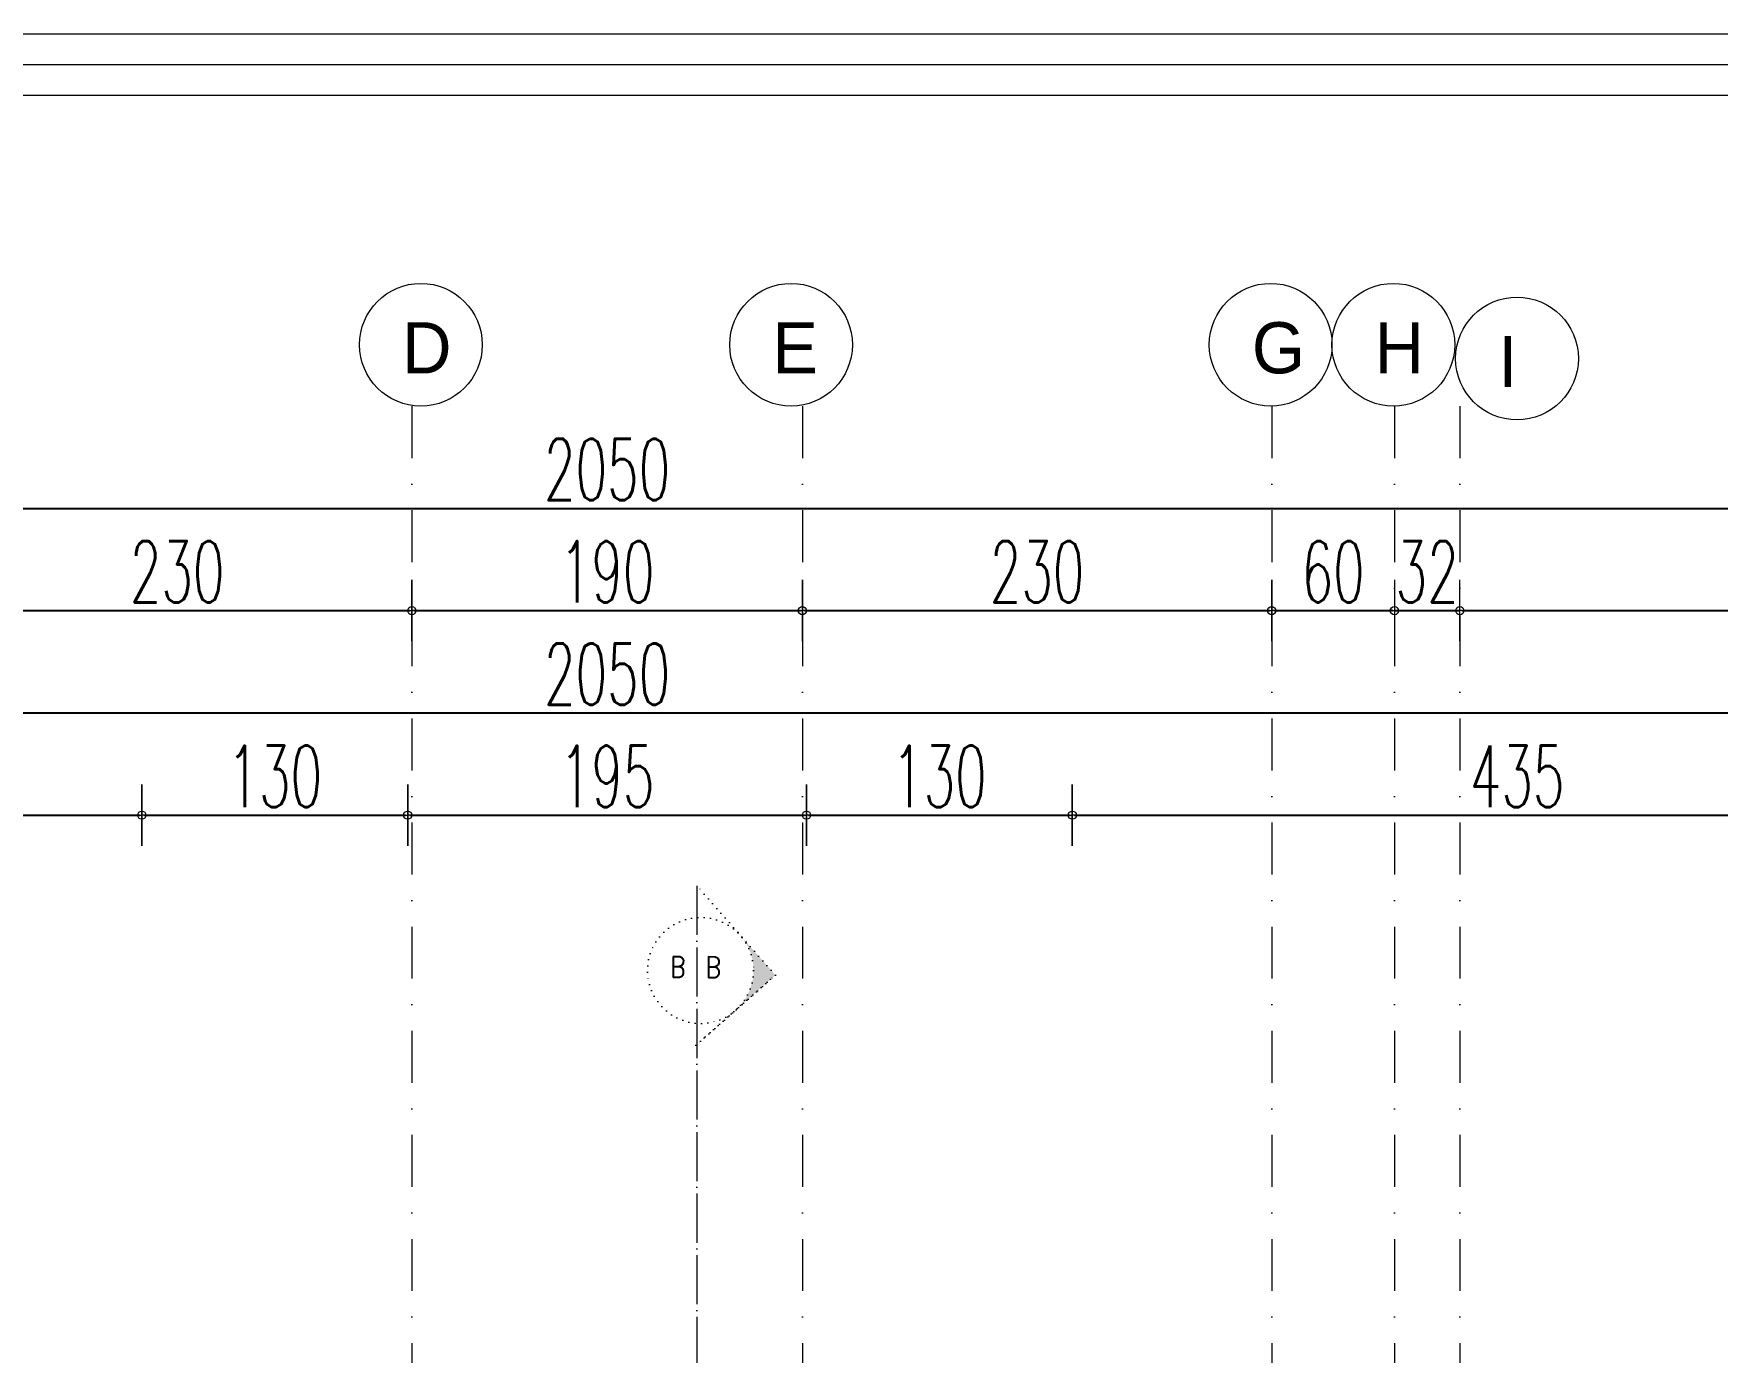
# Model space of a CAD drawing. Header units: millimetres. Extents: x -16104 to 67872, y -88009 to 12107.
# Drawn here: x 8134 to 8957, y -5597 to -4952 of the extents above; entities that cross this region are included whole.
import ezdxf
from ezdxf.enums import TextEntityAlignment as Align

# ---------------------------------------------------------------- set-up
doc = ezdxf.new("R2010")
doc.units = ezdxf.units.MM
for name, pattern in [('ACAD_ISO04W100', [30, 24, -3, 0, -3]), ('ACAD_ISO07W100', [3, 0, -3]), ('DASHDOTX2', [50.8, 25.4, -12.7, 0, -12.7])]:
    doc.linetypes.add(name, pattern=pattern)
doc.layers.get('0').update_dxf_attribs({"color": 241})
for name, color, linetype, lineweight in [('AKS', 1, 'ACAD_ISO07W100', 5), ('akslar', 144, 'Continuous', 20), ('c05', 32, 'Continuous', 13), ('OLCU', 54, 'Continuous', 13)]:
    doc.layers.add(name, color=color, linetype=linetype, lineweight=lineweight)
doc.styles.add('DIM', font='Txttw.shx', dxfattribs={"width": 0.6})
doc.styles.add('DIMENSIONS', font='simplex', dxfattribs={"width": 0.8})
doc.dimstyles.new('50', dxfattribs={"dimscale": 0, "dimtxt": 30, "dimasz": 1, "dimexe": 0, "dimexo": 2, "dimgap": 4, "dimtad": 1, "dimdec": 0, "dimzin": 0, "dimdsep": 46, "dimtxsty": 'DIM', "dimblk1": 'DOT', "dimblk2": 'DOT', "dimsah": 1, "dimcen": 1.5, "dimdle": 3, "dimse1": 1, "dimse2": 1, "dimclrd": 256, "dimclre": 9, "dimclrt": 256, "dimadec": 0, "dimazin": 0, "dimtfac": 0.24, "dimtdec": 0, "dimtix": 1, "dimtmove": 2, "dimatfit": 3, "dimldrblk": 'DOT', "dimfxl": 0, "dimtolj": 1, "dimtzin": 15, "dimarcsym": 0})

# ---------------------------------------------------------------- blocks, each defined once
blk = doc.blocks.new('DOT')
for p, q in [((0, 15), (0, -15)), ((-2, 0), (0, 0)), ((2, 0), (0, 0))]:
    blk.add_line(p, q)
blk.add_circle((0, 0), 2)
blk = doc.blocks.new('*D8167')
at = {"layer": 'Defpoints', "color": 0, "transparency": 16777216}
for p in [(8187.1, -5334.56), (7752.1, -5384.56), (8187.1, -5384.56)]:
    blk.add_point(p, dxfattribs=at)
at = {"layer": 'OLCU', "lineweight": -2, "transparency": 16777216}
blk.add_line((7753.1, -5334.56), (8186.1, -5334.56), dxfattribs=at)
at = {"layer": 'OLCU', "lineweight": -2, "transparency": 16777216, "rotation": 180}
blk.add_blockref('DOT', (7752.1, -5334.56), dxfattribs=at)
at = {"layer": 'OLCU', "lineweight": -2, "transparency": 16777216}
blk.add_blockref('DOT', (8187.1, -5334.56), dxfattribs=at)
at = {"layer": 'OLCU', "transparency": 16777216, "insert": (7969.6, -5315.56), "char_height": 30, "attachment_point": 5, "style": 'DIM'}
blk.add_mtext('\\A1;435', dxfattribs=at)
blk = doc.blocks.new('*D8168')
at = {"layer": 'Defpoints', "color": 0, "transparency": 16777216}
for p in [(8317.1, -5334.56), (8187.1, -5384.56), (8317.1, -5384.56)]:
    blk.add_point(p, dxfattribs=at)
at = {"layer": 'OLCU', "lineweight": -2, "transparency": 16777216}
blk.add_line((8188.1, -5334.56), (8316.1, -5334.56), dxfattribs=at)
at = {"layer": 'OLCU', "lineweight": -2, "transparency": 16777216, "rotation": 180}
blk.add_blockref('DOT', (8187.1, -5334.56), dxfattribs=at)
at = {"layer": 'OLCU', "lineweight": -2, "transparency": 16777216}
blk.add_blockref('DOT', (8317.1, -5334.56), dxfattribs=at)
at = {"layer": 'OLCU', "transparency": 16777216, "insert": (8252.1, -5315.56), "char_height": 30, "attachment_point": 5, "style": 'DIM'}
blk.add_mtext('\\A1;130', dxfattribs=at)
blk = doc.blocks.new('*D8169')
at = {"layer": 'Defpoints', "color": 0, "transparency": 16777216}
for p in [(8512.1, -5334.56), (8317.1, -5384.56), (8512.1, -5384.56)]:
    blk.add_point(p, dxfattribs=at)
at = {"layer": 'OLCU', "lineweight": -2, "transparency": 16777216}
blk.add_line((8318.1, -5334.56), (8511.1, -5334.56), dxfattribs=at)
at = {"layer": 'OLCU', "lineweight": -2, "transparency": 16777216, "rotation": 180}
blk.add_blockref('DOT', (8317.1, -5334.56), dxfattribs=at)
at = {"layer": 'OLCU', "lineweight": -2, "transparency": 16777216}
blk.add_blockref('DOT', (8512.1, -5334.56), dxfattribs=at)
at = {"layer": 'OLCU', "transparency": 16777216, "insert": (8414.6, -5315.56), "char_height": 30, "attachment_point": 5, "style": 'DIM'}
blk.add_mtext('\\A1;195', dxfattribs=at)
blk = doc.blocks.new('*D8170')
at = {"layer": 'Defpoints', "color": 0, "transparency": 16777216}
for p in [(8642.1, -5334.56), (8512.1, -5384.56), (8642.1, -5384.56)]:
    blk.add_point(p, dxfattribs=at)
at = {"layer": 'OLCU', "lineweight": -2, "transparency": 16777216}
blk.add_line((8513.1, -5334.56), (8641.1, -5334.56), dxfattribs=at)
at = {"layer": 'OLCU', "lineweight": -2, "transparency": 16777216, "rotation": 180}
blk.add_blockref('DOT', (8512.1, -5334.56), dxfattribs=at)
at = {"layer": 'OLCU', "lineweight": -2, "transparency": 16777216}
blk.add_blockref('DOT', (8642.1, -5334.56), dxfattribs=at)
at = {"layer": 'OLCU', "transparency": 16777216, "insert": (8577.1, -5315.56), "char_height": 30, "attachment_point": 5, "style": 'DIM'}
blk.add_mtext('\\A1;130', dxfattribs=at)
blk = doc.blocks.new('*D8171')
at = {"layer": 'Defpoints', "color": 0, "transparency": 16777216}
for p in [(9077.1, -5334.56), (8642.1, -5384.56), (9077.1, -5384.56)]:
    blk.add_point(p, dxfattribs=at)
at = {"layer": 'OLCU', "lineweight": -2, "transparency": 16777216}
blk.add_line((8643.1, -5334.56), (9076.1, -5334.56), dxfattribs=at)
at = {"layer": 'OLCU', "lineweight": -2, "transparency": 16777216, "rotation": 180}
blk.add_blockref('DOT', (8642.1, -5334.56), dxfattribs=at)
at = {"layer": 'OLCU', "lineweight": -2, "transparency": 16777216}
blk.add_blockref('DOT', (9077.1, -5334.56), dxfattribs=at)
at = {"layer": 'OLCU', "transparency": 16777216, "insert": (8859.6, -5315.56), "char_height": 30, "attachment_point": 5, "style": 'DIM'}
blk.add_mtext('\\A1;435', dxfattribs=at)
blk = doc.blocks.new('*D8174')
at = {"layer": 'Defpoints', "color": 0, "transparency": 16777216}
for p in [(9439.6, -5284.56), (7389.6, -5319.56), (9439.6, -5319.56)]:
    blk.add_point(p, dxfattribs=at)
at = {"layer": 'OLCU', "lineweight": -2, "transparency": 16777216}
blk.add_line((7390.6, -5284.56), (9438.6, -5284.56), dxfattribs=at)
at = {"layer": 'OLCU', "lineweight": -2, "transparency": 16777216, "rotation": 180}
blk.add_blockref('DOT', (7389.6, -5284.56), dxfattribs=at)
at = {"layer": 'OLCU', "lineweight": -2, "transparency": 16777216}
blk.add_blockref('DOT', (9439.6, -5284.56), dxfattribs=at)
at = {"layer": 'OLCU', "transparency": 16777216, "insert": (8414.6, -5265.56), "char_height": 30, "attachment_point": 5, "style": 'DIM'}
blk.add_mtext('\\A1;2050', dxfattribs=at)
blk = doc.blocks.new('*D8179')
at = {"layer": 'Defpoints', "color": 0, "transparency": 16777216}
for p in [(8089.6, -5234.56), (8319.1, -5234.56), (8319.1, -5234.56)]:
    blk.add_point(p, dxfattribs=at)
at = {"layer": 'OLCU', "lineweight": -2, "transparency": 16777216}
blk.add_line((8090.6, -5234.56), (8318.1, -5234.56), dxfattribs=at)
at = {"layer": 'OLCU', "lineweight": -2, "transparency": 16777216, "rotation": 180}
blk.add_blockref('DOT', (8089.6, -5234.56), dxfattribs=at)
at = {"layer": 'OLCU', "lineweight": -2, "transparency": 16777216}
blk.add_blockref('DOT', (8319.1, -5234.56), dxfattribs=at)
at = {"layer": 'OLCU', "transparency": 16777216, "insert": (8204.35, -5215.56), "char_height": 30, "attachment_point": 5, "style": 'DIM'}
blk.add_mtext('\\A1;230', dxfattribs=at)
blk = doc.blocks.new('*D8180')
at = {"layer": 'Defpoints', "color": 0, "transparency": 16777216}
for p in [(8319.1, -5234.56), (8510.1, -5234.56), (8510.1, -5234.56)]:
    blk.add_point(p, dxfattribs=at)
at = {"layer": 'OLCU', "lineweight": -2, "transparency": 16777216}
blk.add_line((8320.1, -5234.56), (8509.1, -5234.56), dxfattribs=at)
at = {"layer": 'OLCU', "lineweight": -2, "transparency": 16777216, "rotation": 180}
blk.add_blockref('DOT', (8319.1, -5234.56), dxfattribs=at)
at = {"layer": 'OLCU', "lineweight": -2, "transparency": 16777216}
blk.add_blockref('DOT', (8510.1, -5234.56), dxfattribs=at)
at = {"layer": 'OLCU', "transparency": 16777216, "insert": (8414.6, -5215.56), "char_height": 30, "attachment_point": 5, "style": 'DIM'}
blk.add_mtext('\\A1;190', dxfattribs=at)
blk = doc.blocks.new('*D8181')
at = {"layer": 'Defpoints', "color": 0, "transparency": 16777216}
for p in [(8510.1, -5234.56), (8739.6, -5234.56), (8739.6, -5234.56)]:
    blk.add_point(p, dxfattribs=at)
at = {"layer": 'OLCU', "lineweight": -2, "transparency": 16777216}
blk.add_line((8511.1, -5234.56), (8738.6, -5234.56), dxfattribs=at)
at = {"layer": 'OLCU', "lineweight": -2, "transparency": 16777216, "rotation": 180}
blk.add_blockref('DOT', (8510.1, -5234.56), dxfattribs=at)
at = {"layer": 'OLCU', "lineweight": -2, "transparency": 16777216}
blk.add_blockref('DOT', (8739.6, -5234.56), dxfattribs=at)
at = {"layer": 'OLCU', "transparency": 16777216, "insert": (8624.85, -5215.56), "char_height": 30, "attachment_point": 5, "style": 'DIM'}
blk.add_mtext('\\A1;230', dxfattribs=at)
blk = doc.blocks.new('*D8182')
at = {"layer": 'Defpoints', "color": 0, "transparency": 16777216}
for p in [(8739.6, -5234.56), (8799.6, -5234.56), (8799.6, -5234.56)]:
    blk.add_point(p, dxfattribs=at)
at = {"layer": 'OLCU', "lineweight": -2, "transparency": 16777216}
blk.add_line((8740.6, -5234.56), (8798.6, -5234.56), dxfattribs=at)
at = {"layer": 'OLCU', "lineweight": -2, "transparency": 16777216, "rotation": 180}
blk.add_blockref('DOT', (8739.6, -5234.56), dxfattribs=at)
at = {"layer": 'OLCU', "lineweight": -2, "transparency": 16777216}
blk.add_blockref('DOT', (8799.6, -5234.56), dxfattribs=at)
at = {"layer": 'OLCU', "transparency": 16777216, "insert": (8769.6, -5215.56), "char_height": 30, "attachment_point": 5, "style": 'DIM'}
blk.add_mtext('\\A1;60', dxfattribs=at)
blk = doc.blocks.new('*D8183')
at = {"layer": 'Defpoints', "color": 0, "transparency": 16777216}
for p in [(8799.6, -5234.56), (8831.6, -5234.56), (8831.6, -5234.56)]:
    blk.add_point(p, dxfattribs=at)
at = {"layer": 'OLCU', "lineweight": -2, "transparency": 16777216}
for p, q in [((8798.6, -5234.56), (8797.6, -5234.56)), ((8799.6, -5234.56), (8831.6, -5234.56)), ((8832.6, -5234.56), (8833.6, -5234.56))]:
    blk.add_line(p, q, dxfattribs=at)
blk.add_blockref('DOT', (8799.6, -5234.56), dxfattribs=at)
at = {"layer": 'OLCU', "lineweight": -2, "transparency": 16777216, "rotation": 180}
blk.add_blockref('DOT', (8831.6, -5234.56), dxfattribs=at)
at = {"layer": 'OLCU', "transparency": 16777216, "insert": (8815.6, -5215.56), "char_height": 30, "attachment_point": 5, "style": 'DIM'}
blk.add_mtext('\\A1;32', dxfattribs=at)
blk = doc.blocks.new('*D8184')
at = {"layer": 'Defpoints', "color": 0, "transparency": 16777216}
for p in [(8831.6, -5234.56), (9269.6, -5234.56), (9269.6, -5234.56)]:
    blk.add_point(p, dxfattribs=at)
at = {"layer": 'OLCU', "lineweight": -2, "transparency": 16777216}
blk.add_line((8832.6, -5234.56), (9268.6, -5234.56), dxfattribs=at)
at = {"layer": 'OLCU', "lineweight": -2, "transparency": 16777216, "rotation": 180}
blk.add_blockref('DOT', (8831.6, -5234.56), dxfattribs=at)
at = {"layer": 'OLCU', "lineweight": -2, "transparency": 16777216}
blk.add_blockref('DOT', (9269.6, -5234.56), dxfattribs=at)
at = {"layer": 'OLCU', "transparency": 16777216, "insert": (9050.6, -5215.56), "char_height": 30, "attachment_point": 5, "style": 'DIM'}
blk.add_mtext('\\A1;438', dxfattribs=at)
blk = doc.blocks.new('*D8187')
at = {"layer": 'Defpoints', "color": 0, "transparency": 16777216}
for p in [(9439.6, -5184.56), (7389.6, -5219.56), (9439.6, -5219.56)]:
    blk.add_point(p, dxfattribs=at)
at = {"layer": 'OLCU', "lineweight": -2, "transparency": 16777216}
blk.add_line((7390.6, -5184.56), (9438.6, -5184.56), dxfattribs=at)
at = {"layer": 'OLCU', "lineweight": -2, "transparency": 16777216, "rotation": 180}
blk.add_blockref('DOT', (7389.6, -5184.56), dxfattribs=at)
at = {"layer": 'OLCU', "lineweight": -2, "transparency": 16777216}
blk.add_blockref('DOT', (9439.6, -5184.56), dxfattribs=at)
at = {"layer": 'OLCU', "transparency": 16777216, "insert": (8414.6, -5165.56), "char_height": 30, "attachment_point": 5, "style": 'DIM'}
blk.add_mtext('\\A1;2050', dxfattribs=at)

msp = doc.modelspace()

# ---------------------------------------------------------------- hatches: boundary and pattern name
at = {"layer": 'AKS'}
msp.add_hatch(color=1, dxfattribs=at).paths.add_polyline_path([(8477.44, -5429.87), (8496.89, -5412.72), (8479.75, -5393.27, -0.198912), (8486.17, -5412.05, -0.198912)])
msp.add_hatch(color=1, dxfattribs=at).paths.add_polyline_path([(8477.44, -5429.87), (8496.89, -5412.72), (8479.75, -5393.27, -0.198912), (8486.17, -5412.05, -0.198912)])

# ---------------------------------------------------------------- linework, layer by layer
at = {"layer": 'AKS', "color": 1, "linetype": 'ACAD_ISO04W100'}
msp.add_line((8458.57, -5369.07), (8458.57, -7691.51), dxfattribs=at)
at = {"layer": 'AKS', "color": 1, "linetype": 'ACAD_ISO07W100'}
msp.add_line((8496.89, -5412.72), (8458.57, -5369.07), dxfattribs=at)
at = {"layer": 'AKS', "color": 1}
for p, q in [((8457.99, -5447.01), (8496.89, -5412.72)), ((8496.89, -5412.72), (8457.99, -5447.01)), ((8457.99, -5447.01), (8496.89, -5412.72)), ((8496.89, -5412.72), (8457.99, -5447.01))]:
    msp.add_line(p, q, dxfattribs=at)
at = {"layer": 'AKS', "linetype": 'ByBlock'}
for centre in [(8323.57, -5104.56), (8504.57, -5104.56), (8739.07, -5104.56), (8799.07, -5104.56), (8859.54, -5111.28)]:
    msp.add_circle(centre, 30, dxfattribs=at)
at = {"layer": 'AKS', "color": 1, "linetype": 'ACAD_ISO07W100'}
msp.add_circle((8460.3, -5410.41), 25.93, dxfattribs=at)
at = {"layer": 'akslar', "linetype": 'DASHDOTX2'}
for p, q in [((8319.1, -5134.56), (8319.1, -7944.06)), ((8510.1, -5134.56), (8510.1, -7944.06)), ((8739.6, -5134.56), (8739.6, -7944.06)), ((8799.6, -5134.56), (8799.6, -7944.06)), ((8831.6, -5134.56), (8831.6, -7944.06))]:
    msp.add_line(p, q, dxfattribs=at)
at = {"layer": 'c05'}
for points in [[(10230.14, -8120.02), (10230.14, -8330.26), (6699.89, -8330.26), (6699.89, -4952.49), (10230.14, -4952.49), (10230.14, -6808.57)], [(10215.14, -8120.02), (10215.14, -8315.26), (6714.89, -8315.26), (6714.89, -4967.49), (10215.14, -4967.49), (10215.14, -6808.57)], [(10200.14, -8120.02), (10200.14, -8300.26), (6729.89, -8300.26), (6729.89, -4982.49), (10200.14, -4982.49), (10200.14, -6808.57)]]:
    msp.add_lwpolyline(points, dxfattribs=at)

# ---------------------------------------------------------------- texts
at = {"layer": 'AKS', "color": 1, "style": 'DIMENSIONS', "width": 0.8}
for p in [(8449.2, -5408.79), (8466.53, -5408.91)]:
    msp.add_text('B', height=10.37, rotation=359.57786, dxfattribs=at).set_placement(p, align=Align.MIDDLE)
at = {"layer": 'AKS', "char_height": 25, "width": 35.6591, "attachment_point": 1}
for s, insert in [('D', (8314.4, -5093.55)), ('E', (8495.4, -5093.55)), ('G', (8729.9, -5093.55)), ('H', (8789.9, -5093.55)), ('I', (8850.37, -5100.27))]:
    msp.add_mtext(s, dxfattribs=dict(at, insert=insert))

# ---------------------------------------------------------------- dimensions: what is measured, and where the dimension line sits
at = {"layer": 'OLCU'}
for base, p1, p2, picture, middle in [((9439.6, -5184.56), (7389.6, -5219.56), (9439.6, -5219.56), '*D8187', (8414.6, -5165.56)), ((8799.6, -5234.56), (8739.6, -5234.56), (8799.6, -5234.56), '*D8182', (8769.6, -5215.56)), ((8831.6, -5234.56), (8799.6, -5234.56), (8831.6, -5234.56), '*D8183', (8815.6, -5215.56)), ((9269.6, -5234.56), (8831.6, -5234.56), (9269.6, -5234.56), '*D8184', (9050.6, -5215.56)), ((9439.6, -5284.56), (7389.6, -5319.56), (9439.6, -5319.56), '*D8174', (8414.6, -5265.56)), ((8187.1, -5334.56), (7752.1, -5384.56), (8187.1, -5384.56), '*D8167', (7969.6, -5315.56)), ((8317.1, -5334.56), (8187.1, -5384.56), (8317.1, -5384.56), '*D8168', (8252.1, -5315.56)), ((8512.1, -5334.56), (8317.1, -5384.56), (8512.1, -5384.56), '*D8169', (8414.6, -5315.56)), ((8642.1, -5334.56), (8512.1, -5384.56), (8642.1, -5384.56), '*D8170', (8577.1, -5315.56)), ((9077.1, -5334.56), (8642.1, -5384.56), (9077.1, -5384.56), '*D8171', (8859.6, -5315.56))]:
    dim = msp.add_linear_dim(base=base, p1=p1, p2=p2, dimstyle='50', override={"dimscale": 1}, dxfattribs=at)
    dim.commit()
    dim.dimension.update_dxf_attribs({"geometry": picture, "text_midpoint": middle})
for base, p1, p2, text, picture, middle in [((8319.1, -5234.56), (8089.6, -5234.56), (8319.1, -5234.56), '230', '*D8179', (8204.35, -5215.56)), ((8510.1, -5234.56), (8319.1, -5234.56), (8510.1, -5234.56), '190', '*D8180', (8414.6, -5215.56)), ((8739.6, -5234.56), (8510.1, -5234.56), (8739.6, -5234.56), '230', '*D8181', (8624.85, -5215.56))]:
    dim = msp.add_linear_dim(base=base, p1=p1, p2=p2, text=text, dimstyle='50', override={"dimscale": 1}, dxfattribs=at)
    dim.commit()
    dim.dimension.update_dxf_attribs({"geometry": picture, "text_midpoint": middle})

doc.saveas('drawing.dxf')
